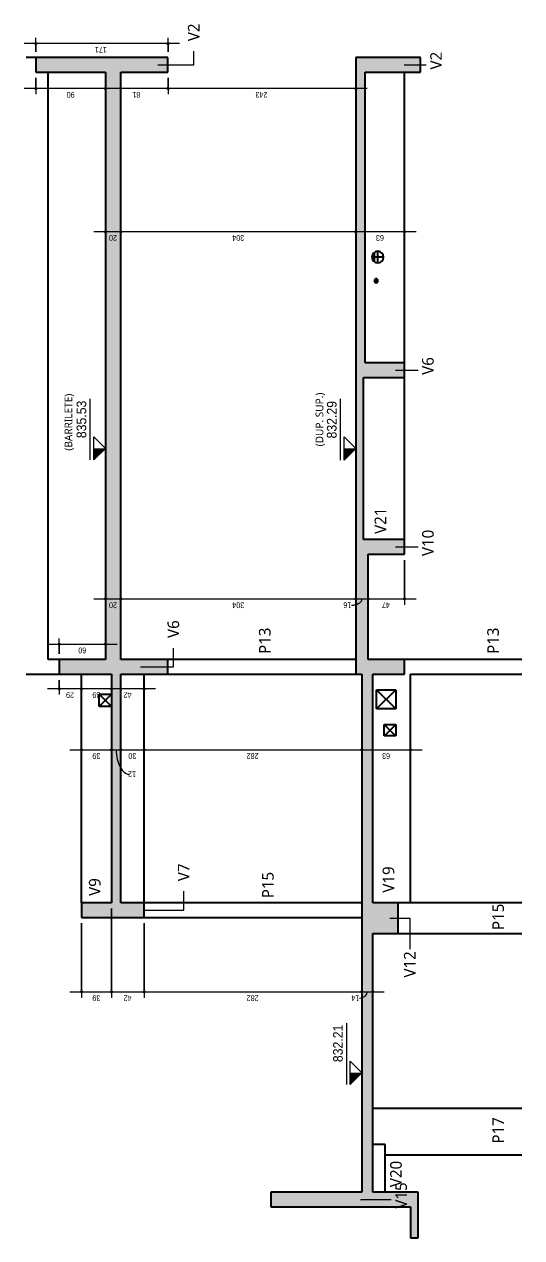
# Model space of a CAD drawing. Header units: centimetres. Extents: x -1139 to 26418, y -889 to 84390.
# Drawn here: x 6368 to 7012, y 82550 to 84122 of the extents above; entities that cross this region are included whole.
import ezdxf

# ---------------------------------------------------------------- set-up
doc = ezdxf.new("R2010")
doc.units = ezdxf.units.CM
for name, color, linetype, lineweight in [('A-ANNO-DIMS', 7, 'Continuous', 9), ('A-ANNO-DIMS-50', 7, 'Continuous', 9), ('A-FLOR', 7, 'Continuous', 9), ('A-GENM', 7, 'Continuous', 18), ('G-ANNO-DIMS', 7, 'Continuous', 9), ('G-ANNO-TEXT', 7, 'Continuous', 9), ('S-BEAM', 7, 'Continuous', 9), ('S-BEAM-IDEN', 7, 'Continuous', 9), ('S-COLS', 7, 'Continuous', 9), ('S-COLS-IDEN', 7, 'Continuous', 9)]:
    doc.layers.add(name, color=color, linetype=linetype, lineweight=lineweight)
doc.styles.add('Fira Sans', font='', dxfattribs={"width": 0.95, "height": 12.5})
doc.styles.add('Fira Sans_1', font='', dxfattribs={"width": 0.9, "height": 7.5})
doc.styles.add('Gadugi', font='gadugi.ttf', dxfattribs={"height": 15})
doc.styles.add('Gadugi_1', font='gadugi.ttf', dxfattribs={"height": 10})
doc.styles.get('Fira Sans').set_extended_font_data('Fira Sans')
doc.styles.get('Fira Sans_1').set_extended_font_data('Fira Sans')
doc.dimstyles.new('PED_R80_1_5mm_ACIMA_As_ESQ__R00', dxfattribs={"dimscale": 30.48, "dimtxt": 10.229846, "dimasz": 0.328084, "dimexe": 0.246063, "dimexo": 0.246063, "dimgap": 0.049213, "dimtad": 1, "dimdec": 1, "dimrnd": 0.5, "dimdsep": 46, "dimtxsty": 'Fira Sans_1', "dimblk1": 'DOTSMALL', "dimblk2": 'DOTSMALL', "dimsah": 1, "dimcen": 0.09, "dimdle": 0.492126, "dimazin": 0, "dimtfac": 1, "dimtdec": 4, "dimtix": 1, "dimtmove": 0, "dimatfit": 3, "dimfxl": 1, "dimtvp": 1, "dimtolj": 1, "dimtzin": 0, "dimarcsym": 2})
doc.dimstyles.new('PED_R80_1_5mm_ACIMA_As_ESQ__R00_1', dxfattribs={"dimscale": 30.48, "dimtxt": 10.229846, "dimasz": 0.328084, "dimexe": 0.246063, "dimexo": 0.246063, "dimgap": 0.049213, "dimtad": 1, "dimdec": 1, "dimrnd": 0.5, "dimdsep": 46, "dimtxsty": 'Fira Sans_1', "dimblk1": 'DOTSMALL', "dimblk2": 'DOTSMALL', "dimsah": 1, "dimcen": 0.09, "dimdle": 0.492126, "dimazin": 0, "dimtfac": 1, "dimtdec": 4, "dimtix": 1, "dimtmove": 1, "dimatfit": 3, "dimfxl": 1, "dimtvp": 1, "dimtolj": 1, "dimtzin": 0, "dimarcsym": 2})

# ---------------------------------------------------------------- blocks, each defined once
blk = doc.blocks.new('PED_FURO_RETANGULAR_R04_2020 _INSTÂNCIA_ - FURO RET-3769470-CT402 - CORTE A-A')
at = {"layer": 'A-GENM', "color": 253, "lineweight": 25, "true_color": 0xaaaaaa}
for p, q in [((-542, 83253.7), (-558, 83237.7)), ((-542, 83237.7), (-558, 83253.7))]:
    blk.add_line(p, q, dxfattribs=at)
blk = doc.blocks.new('PED_FURO_RETANGULAR_R04_2020 _INSTÂNCIA_ - FURO RET-3778141-CT402 - CORTE A-A')
at = {"layer": 'A-GENM', "color": 253, "lineweight": 25, "true_color": 0xaaaaaa}
for p, q in [((-174, 83259.5), (-199, 83234.5)), ((-174, 83234.5), (-199, 83259.5))]:
    blk.add_line(p, q, dxfattribs=at)
blk = doc.blocks.new('PED_FURO_RETANGULAR_R04_2020 _INSTÂNCIA_ - FURO RET-4012501-CT402 - CORTE A-A')
at = {"layer": 'A-GENM', "color": 253, "lineweight": 25, "true_color": 0xaaaaaa}
for p, q in [((-174, 83214.5), (-189, 83199.5)), ((-174, 83199.5), (-189, 83214.5))]:
    blk.add_line(p, q, dxfattribs=at)
blk = doc.blocks.new('PED_FURO_CIRCULAR_R04_2020 _INSTÂNCIA_ - FURO CIRC-3781475-CT402 - CORTE A-A')
at = {"layer": 'A-GENM', "color": 253, "lineweight": 25, "true_color": 0xaaaaaa}
for p, q in [((-199.5, 83786.8), (-199.5, 83791.8)), ((-197, 83789.3), (-202, 83789.3))]:
    blk.add_line(p, q, dxfattribs=at)
blk = doc.blocks.new('PED_FURO_CIRCULAR_R04_2020 _INSTÂNCIA_ - FURO CIRC-3745760-CT402 - CORTE A-A')
at = {"layer": 'A-GENM', "color": 253, "lineweight": 25, "true_color": 0xaaaaaa}
for p, q in [((-197.5, 83812.4), (-197.5, 83827.4)), ((-190, 83819.9), (-205, 83819.9))]:
    blk.add_line(p, q, dxfattribs=at)
blk = doc.blocks.new('DIMBLOCK175-CT402 - CORTE A-A')
at = {"layer": 'A-ANNO-DIMS-50', "true_color": 0x000032}
h = blk.add_hatch(color=178, dxfattribs=at)
edge = h.paths.add_edge_path(flags=0)
edge.add_arc((6442, 83181.6), 1.25, 0, 360)
h = blk.add_hatch(color=178, dxfattribs=at)
edge = h.paths.add_edge_path(flags=0)
edge.add_arc((6481, 83181.6), 1.25, 0, 360)
at = {"layer": 'A-ANNO-DIMS-50', "color": 178, "true_color": 0x000032}
for p, q in [((6427, 83181.6), (6481, 83181.6)), ((6442, 83175.9), (6442, 83189.1)), ((6442, 83181.6), (6442, 83175.9)), ((6481, 83175.9), (6481, 83189.1)), ((6481, 83181.6), (6481, 83175.9))]:
    blk.add_line(p, q, dxfattribs=at)
for centre in [(6442, 83181.6), (6481, 83181.6)]:
    blk.add_circle(centre, 1.25, dxfattribs=at)
at = {"layer": 'A-ANNO-DIMS-50', "color": 0, "insert": (6466.5, 83169.8), "char_height": 7.5, "width": 11.961, "attachment_point": 1, "rotation": 180, "line_spacing_factor": 1.049215, "style": 'Fira Sans_1'}
blk.add_mtext('39', dxfattribs=at)
blk = doc.blocks.new('_DotSmall')
at = {"color": 0, "linetype": 'ByBlock', "const_width": 0.5}
blk.add_lwpolyline([(-0.0625, 0, 1), (0.0625, 0, 1)], format="xyb", close=True, dxfattribs=at)
blk = doc.blocks.new('DIMBLOCK176-CT402 - CORTE A-A')
at = {"layer": 'A-ANNO-DIMS-50', "true_color": 0x000032}
h = blk.add_hatch(color=178, dxfattribs=at)
edge = h.paths.add_edge_path(flags=0)
edge.add_arc((6481, 83181.6), 1.25, 0, 360)
h = blk.add_hatch(color=178, dxfattribs=at)
edge = h.paths.add_edge_path(flags=0)
edge.add_arc((6493, 83181.6), 1.25, 0, 360)
at = {"layer": 'A-ANNO-DIMS-50', "color": 178, "true_color": 0x000032}
for p, q in [((6481, 83175.9), (6481, 83189.1)), ((6481, 83181.6), (6493, 83181.6)), ((6481, 83181.6), (6481, 83175.9)), ((6493, 83175.9), (6493, 83189.1)), ((6493, 83181.6), (6493, 83175.9))]:
    blk.add_line(p, q, dxfattribs=at)
for centre in [(6481, 83181.6), (6493, 83181.6)]:
    blk.add_circle(centre, 1.25, dxfattribs=at)
blk.add_ellipse((6503.8, 83181.6), major_axis=(0, 31.5), ratio=0.532421, start_param=1.570796, end_param=3.141593, dxfattribs=at)
at = {"layer": 'A-ANNO-DIMS-50', "color": 0, "insert": (6512.7, 83146.3), "char_height": 7.5, "width": 10.702, "attachment_point": 1, "rotation": 180, "line_spacing_factor": 1.049215, "style": 'Fira Sans_1'}
blk.add_mtext('12', dxfattribs=at)
blk = doc.blocks.new('DIMBLOCK177-CT402 - CORTE A-A')
at = {"layer": 'A-ANNO-DIMS-50', "true_color": 0x000032}
h = blk.add_hatch(color=178, dxfattribs=at)
edge = h.paths.add_edge_path(flags=0)
edge.add_arc((6493, 83181.6), 1.25, 0, 360)
h = blk.add_hatch(color=178, dxfattribs=at)
edge = h.paths.add_edge_path(flags=0)
edge.add_arc((6523, 83181.6), 1.25, 0, 360)
at = {"layer": 'A-ANNO-DIMS-50', "color": 178, "true_color": 0x000032}
for p, q in [((6493, 83175.9), (6493, 83189.1)), ((6493, 83181.6), (6523, 83181.6)), ((6493, 83181.6), (6493, 83175.9)), ((6523, 83175.9), (6523, 83189.1)), ((6523, 83181.6), (6523, 83175.9))]:
    blk.add_line(p, q, dxfattribs=at)
for centre in [(6493, 83181.6), (6523, 83181.6)]:
    blk.add_circle(centre, 1.25, dxfattribs=at)
at = {"layer": 'A-ANNO-DIMS-50', "color": 0, "insert": (6513.1, 83169.8), "char_height": 7.5, "width": 12.276, "attachment_point": 1, "rotation": 180, "line_spacing_factor": 1.049215, "style": 'Fira Sans_1'}
blk.add_mtext('30', dxfattribs=at)
blk = doc.blocks.new('DIMBLOCK178-CT402 - CORTE A-A')
at = {"layer": 'A-ANNO-DIMS-50', "true_color": 0x000032}
h = blk.add_hatch(color=178, dxfattribs=at)
edge = h.paths.add_edge_path(flags=0)
edge.add_arc((6523, 83181.6), 1.25, 0, 360)
h = blk.add_hatch(color=178, dxfattribs=at)
edge = h.paths.add_edge_path(flags=0)
edge.add_arc((6805, 83181.6), 1.25, 0, 360)
at = {"layer": 'A-ANNO-DIMS-50', "color": 178, "true_color": 0x000032}
for p, q in [((6523, 83175.9), (6523, 83189.1)), ((6523, 83181.6), (6805, 83181.6)), ((6523, 83181.6), (6523, 83175.9)), ((6805, 83175.9), (6805, 83189.1)), ((6805, 83181.6), (6805, 83175.9))]:
    blk.add_line(p, q, dxfattribs=at)
for centre in [(6523, 83181.6), (6805, 83181.6)]:
    blk.add_circle(centre, 1.25, dxfattribs=at)
at = {"layer": 'A-ANNO-DIMS-50', "color": 0, "insert": (6671.3, 83169.8), "char_height": 7.5, "width": 17.627, "attachment_point": 1, "rotation": 180, "line_spacing_factor": 1.049215, "style": 'Fira Sans_1'}
blk.add_mtext('282', dxfattribs=at)
blk = doc.blocks.new('DIMBLOCK179-CT402 - CORTE A-A')
at = {"layer": 'A-ANNO-DIMS-50', "true_color": 0x000032}
h = blk.add_hatch(color=178, dxfattribs=at)
edge = h.paths.add_edge_path(flags=0)
edge.add_arc((6805, 83181.6), 1.25, 0, 360)
h = blk.add_hatch(color=178, dxfattribs=at)
edge = h.paths.add_edge_path(flags=0)
edge.add_arc((6868, 83181.6), 1.25, 0, 360)
at = {"layer": 'A-ANNO-DIMS-50', "color": 178, "true_color": 0x000032}
for p, q in [((6805, 83175.9), (6805, 83189.1)), ((6805, 83181.6), (6883, 83181.6)), ((6805, 83181.6), (6805, 83175.9)), ((6868, 83175.9), (6868, 83189.1)), ((6868, 83181.6), (6868, 83175.9))]:
    blk.add_line(p, q, dxfattribs=at)
for centre in [(6805, 83181.6), (6868, 83181.6)]:
    blk.add_circle(centre, 1.25, dxfattribs=at)
at = {"layer": 'A-ANNO-DIMS-50', "color": 0, "insert": (6841.5, 83169.8), "char_height": 7.5, "width": 11.961, "attachment_point": 1, "rotation": 180, "line_spacing_factor": 1.049215, "style": 'Fira Sans_1'}
blk.add_mtext('63', dxfattribs=at)
blk = doc.blocks.new('DIMBLOCK180-CT402 - CORTE A-A')
at = {"layer": 'A-ANNO-DIMS-50', "true_color": 0x000032}
h = blk.add_hatch(color=178, dxfattribs=at)
edge = h.paths.add_edge_path(flags=0)
edge.add_arc((6442, 82868), 1.25, 0, 360)
h = blk.add_hatch(color=178, dxfattribs=at)
edge = h.paths.add_edge_path(flags=0)
edge.add_arc((6481, 82868), 1.25, 0, 360)
at = {"layer": 'A-ANNO-DIMS-50', "color": 178, "true_color": 0x000032}
for p, q in [((6481, 82976), (6481, 82860.5)), ((6481, 82868), (6481, 82976)), ((6442, 82957), (6442, 82860.5)), ((6442, 82868), (6442, 82957)), ((6427, 82868), (6481, 82868))]:
    blk.add_line(p, q, dxfattribs=at)
for centre in [(6442, 82868), (6481, 82868)]:
    blk.add_circle(centre, 1.25, dxfattribs=at)
at = {"layer": 'A-ANNO-DIMS-50', "color": 0, "insert": (6466.5, 82856.1), "char_height": 7.5, "width": 11.961, "attachment_point": 1, "rotation": 180, "line_spacing_factor": 1.049215, "style": 'Fira Sans_1'}
blk.add_mtext('39', dxfattribs=at)
blk = doc.blocks.new('DIMBLOCK181-CT402 - CORTE A-A')
at = {"layer": 'A-ANNO-DIMS-50', "true_color": 0x000032}
h = blk.add_hatch(color=178, dxfattribs=at)
edge = h.paths.add_edge_path(flags=0)
edge.add_arc((6481, 82868), 1.25, 0, 360)
h = blk.add_hatch(color=178, dxfattribs=at)
edge = h.paths.add_edge_path(flags=0)
edge.add_arc((6523, 82868), 1.25, 0, 360)
at = {"layer": 'A-ANNO-DIMS-50', "color": 178, "true_color": 0x000032}
for p, q in [((6481, 82976), (6481, 82860.5)), ((6481, 82868), (6481, 82976)), ((6523, 82957), (6523, 82860.5)), ((6523, 82868), (6523, 82957)), ((6481, 82868), (6523, 82868))]:
    blk.add_line(p, q, dxfattribs=at)
for centre in [(6481, 82868), (6523, 82868)]:
    blk.add_circle(centre, 1.25, dxfattribs=at)
at = {"layer": 'A-ANNO-DIMS-50', "color": 0, "insert": (6506.9, 82856.1), "char_height": 7.5, "width": 11.804, "attachment_point": 1, "rotation": 180, "line_spacing_factor": 1.049215, "style": 'Fira Sans_1'}
blk.add_mtext('42', dxfattribs=at)
blk = doc.blocks.new('DIMBLOCK182-CT402 - CORTE A-A')
at = {"layer": 'A-ANNO-DIMS-50', "true_color": 0x000032}
h = blk.add_hatch(color=178, dxfattribs=at)
edge = h.paths.add_edge_path(flags=0)
edge.add_arc((6523, 82868), 1.25, 0, 360)
h = blk.add_hatch(color=178, dxfattribs=at)
edge = h.paths.add_edge_path(flags=0)
edge.add_arc((6805, 82868), 1.25, 0, 360)
at = {"layer": 'A-ANNO-DIMS-50', "color": 178, "true_color": 0x000032}
for p, q in [((6523, 82957), (6523, 82860.5)), ((6523, 82868), (6523, 82957)), ((6523, 82868), (6805, 82868)), ((6805, 82862.2), (6805, 82875.5)), ((6805, 82868), (6805, 82862.2))]:
    blk.add_line(p, q, dxfattribs=at)
for centre in [(6523, 82868), (6805, 82868)]:
    blk.add_circle(centre, 1.25, dxfattribs=at)
at = {"layer": 'A-ANNO-DIMS-50', "color": 0, "insert": (6671.3, 82856.1), "char_height": 7.5, "width": 17.627, "attachment_point": 1, "rotation": 180, "line_spacing_factor": 1.049215, "style": 'Fira Sans_1'}
blk.add_mtext('282', dxfattribs=at)
blk = doc.blocks.new('DIMBLOCK183-CT402 - CORTE A-A')
at = {"layer": 'A-ANNO-DIMS-50', "true_color": 0x000032}
h = blk.add_hatch(color=178, dxfattribs=at)
edge = h.paths.add_edge_path(flags=0)
edge.add_arc((6805, 82868), 1.25, 0, 360)
h = blk.add_hatch(color=178, dxfattribs=at)
edge = h.paths.add_edge_path(flags=0)
edge.add_arc((6819, 82868), 1.25, 0, 360)
at = {"layer": 'A-ANNO-DIMS-50', "color": 178, "true_color": 0x000032}
for p, q in [((6805, 82862.2), (6805, 82875.5)), ((6805, 82868), (6834, 82868)), ((6805, 82868), (6805, 82862.2)), ((6819, 82862.2), (6819, 82875.5)), ((6819, 82868), (6819, 82862.2))]:
    blk.add_line(p, q, dxfattribs=at)
for centre in [(6805, 82868), (6819, 82868)]:
    blk.add_circle(centre, 1.25, dxfattribs=at)
blk.add_ellipse((6801.7, 82868), major_axis=(10.3, 0), ratio=0.78467, start_param=4.712389, end_param=6.283185, dxfattribs=at)
at = {"layer": 'A-ANNO-DIMS-50', "color": 0, "insert": (6801.7, 82856.1), "char_height": 7.5, "width": 11.174, "attachment_point": 1, "rotation": 180, "line_spacing_factor": 1.049215, "style": 'Fira Sans_1'}
blk.add_mtext('14', dxfattribs=at)
blk = doc.blocks.new('DIMBLOCK184-CT402 - CORTE A-A')
at = {"layer": 'A-ANNO-DIMS-50', "true_color": 0x000032}
h = blk.add_hatch(color=178, dxfattribs=at)
edge = h.paths.add_edge_path(flags=0)
edge.add_arc((6797, 83852.8), 1.25, 0, 360)
h = blk.add_hatch(color=178, dxfattribs=at)
edge = h.paths.add_edge_path(flags=0)
edge.add_arc((6860, 83852.8), 1.25, 0, 360)
at = {"layer": 'A-ANNO-DIMS-50', "color": 178, "true_color": 0x000032}
for p, q in [((6797, 83858.6), (6797, 83845.3)), ((6797, 83852.8), (6797, 83858.6)), ((6875, 83852.8), (6797, 83852.8)), ((6860, 83858.6), (6860, 83845.3)), ((6860, 83852.8), (6860, 83858.6))]:
    blk.add_line(p, q, dxfattribs=at)
for centre in [(6797, 83852.8), (6860, 83852.8)]:
    blk.add_circle(centre, 1.25, dxfattribs=at)
at = {"layer": 'A-ANNO-DIMS-50', "color": 0, "insert": (6833.5, 83841), "char_height": 7.5, "width": 11.961, "attachment_point": 1, "rotation": 180, "line_spacing_factor": 1.049215, "style": 'Fira Sans_1'}
blk.add_mtext('63', dxfattribs=at)
blk = doc.blocks.new('DIMBLOCK185-CT402 - CORTE A-A')
at = {"layer": 'A-ANNO-DIMS-50', "true_color": 0x000032}
h = blk.add_hatch(color=178, dxfattribs=at)
edge = h.paths.add_edge_path(flags=0)
edge.add_arc((6493, 83852.8), 1.25, 0, 360)
h = blk.add_hatch(color=178, dxfattribs=at)
edge = h.paths.add_edge_path(flags=0)
edge.add_arc((6797, 83852.8), 1.25, 0, 360)
at = {"layer": 'A-ANNO-DIMS-50', "color": 178, "true_color": 0x000032}
for p, q in [((6493, 83858.6), (6493, 83845.3)), ((6493, 83852.8), (6493, 83858.6)), ((6797, 83852.8), (6493, 83852.8)), ((6797, 83858.6), (6797, 83845.3)), ((6797, 83852.8), (6797, 83858.6))]:
    blk.add_line(p, q, dxfattribs=at)
for centre in [(6493, 83852.8), (6797, 83852.8)]:
    blk.add_circle(centre, 1.25, dxfattribs=at)
at = {"layer": 'A-ANNO-DIMS-50', "color": 0, "insert": (6652.7, 83841), "char_height": 7.5, "width": 18.414, "attachment_point": 1, "rotation": 180, "line_spacing_factor": 1.049215, "style": 'Fira Sans_1'}
blk.add_mtext('304', dxfattribs=at)
blk = doc.blocks.new('DIMBLOCK186-CT402 - CORTE A-A')
at = {"layer": 'A-ANNO-DIMS-50', "true_color": 0x000032}
h = blk.add_hatch(color=178, dxfattribs=at)
edge = h.paths.add_edge_path(flags=0)
edge.add_arc((6473, 83852.8), 1.25, 0, 360)
h = blk.add_hatch(color=178, dxfattribs=at)
edge = h.paths.add_edge_path(flags=0)
edge.add_arc((6493, 83852.8), 1.25, 0, 360)
at = {"layer": 'A-ANNO-DIMS-50', "color": 178, "true_color": 0x000032}
for p, q in [((6493, 83852.8), (6458, 83852.8)), ((6473, 83858.6), (6473, 83845.3)), ((6473, 83852.8), (6473, 83858.6)), ((6493, 83858.6), (6493, 83845.3)), ((6493, 83852.8), (6493, 83858.6))]:
    blk.add_line(p, q, dxfattribs=at)
for centre in [(6473, 83852.8), (6493, 83852.8)]:
    blk.add_circle(centre, 1.25, dxfattribs=at)
at = {"layer": 'A-ANNO-DIMS-50', "color": 0, "insert": (6488, 83841), "char_height": 7.5, "width": 12.118, "attachment_point": 1, "rotation": 180, "line_spacing_factor": 1.049215, "style": 'Fira Sans_1'}
blk.add_mtext('20', dxfattribs=at)
blk = doc.blocks.new('DIMBLOCK187-CT402 - CORTE A-A')
at = {"layer": 'A-ANNO-DIMS-50', "true_color": 0x000032}
h = blk.add_hatch(color=178, dxfattribs=at)
edge = h.paths.add_edge_path(flags=0)
edge.add_arc((6473, 83377.1), 1.25, 0, 360)
h = blk.add_hatch(color=178, dxfattribs=at)
edge = h.paths.add_edge_path(flags=0)
edge.add_arc((6493, 83377.1), 1.25, 0, 360)
at = {"layer": 'A-ANNO-DIMS-50', "color": 178, "true_color": 0x000032}
for p, q in [((6473, 83371.4), (6473, 83384.6)), ((6493, 83371.4), (6493, 83384.6)), ((6458, 83377.1), (6493, 83377.1)), ((6473, 83377.1), (6473, 83371.4)), ((6493, 83377.1), (6493, 83371.4))]:
    blk.add_line(p, q, dxfattribs=at)
for centre in [(6473, 83377.1), (6493, 83377.1)]:
    blk.add_circle(centre, 1.25, dxfattribs=at)
at = {"layer": 'A-ANNO-DIMS-50', "color": 0, "insert": (6488, 83365.2), "char_height": 7.5, "width": 12.118, "attachment_point": 1, "rotation": 180, "line_spacing_factor": 1.049215, "style": 'Fira Sans_1'}
blk.add_mtext('20', dxfattribs=at)
blk = doc.blocks.new('DIMBLOCK188-CT402 - CORTE A-A')
at = {"layer": 'A-ANNO-DIMS-50', "true_color": 0x000032}
h = blk.add_hatch(color=178, dxfattribs=at)
edge = h.paths.add_edge_path(flags=0)
edge.add_arc((6493, 83377.1), 1.25, 0, 360)
h = blk.add_hatch(color=178, dxfattribs=at)
edge = h.paths.add_edge_path(flags=0)
edge.add_arc((6797, 83377.1), 1.25, 0, 360)
at = {"layer": 'A-ANNO-DIMS-50', "color": 178, "true_color": 0x000032}
for p, q in [((6493, 83371.4), (6493, 83384.6)), ((6797, 83371.4), (6797, 83384.6)), ((6493, 83377.1), (6797, 83377.1)), ((6493, 83377.1), (6493, 83371.4)), ((6797, 83377.1), (6797, 83371.4))]:
    blk.add_line(p, q, dxfattribs=at)
for centre in [(6493, 83377.1), (6797, 83377.1)]:
    blk.add_circle(centre, 1.25, dxfattribs=at)
at = {"layer": 'A-ANNO-DIMS-50', "color": 0, "insert": (6652.7, 83365.2), "char_height": 7.5, "width": 18.414, "attachment_point": 1, "rotation": 180, "line_spacing_factor": 1.049215, "style": 'Fira Sans_1'}
blk.add_mtext('304', dxfattribs=at)
blk = doc.blocks.new('DIMBLOCK189-CT402 - CORTE A-A')
at = {"layer": 'A-ANNO-DIMS-50', "true_color": 0x000032}
h = blk.add_hatch(color=178, dxfattribs=at)
edge = h.paths.add_edge_path(flags=0)
edge.add_arc((6797, 83377.1), 1.25, 0, 360)
h = blk.add_hatch(color=178, dxfattribs=at)
edge = h.paths.add_edge_path(flags=0)
edge.add_arc((6813, 83377.1), 1.25, 0, 360)
at = {"layer": 'A-ANNO-DIMS-50', "color": 178, "true_color": 0x000032}
for p, q in [((6797, 83371.4), (6797, 83384.6)), ((6813, 83371.4), (6813, 83384.6)), ((6797, 83377.1), (6813, 83377.1)), ((6797, 83377.1), (6797, 83371.4)), ((6813, 83377.1), (6813, 83371.4))]:
    blk.add_line(p, q, dxfattribs=at)
for centre in [(6797, 83377.1), (6813, 83377.1)]:
    blk.add_circle(centre, 1.25, dxfattribs=at)
blk.add_ellipse((6791.3, 83377.1), major_axis=(13.7, 0), ratio=0.589116, start_param=4.712389, end_param=6.283185, dxfattribs=at)
at = {"layer": 'A-ANNO-DIMS-50', "color": 0, "insert": (6791.3, 83365.2), "char_height": 7.5, "width": 11.174, "attachment_point": 1, "rotation": 180, "line_spacing_factor": 1.049215, "style": 'Fira Sans_1'}
blk.add_mtext('16', dxfattribs=at)
blk = doc.blocks.new('DIMBLOCK190-CT402 - CORTE A-A')
at = {"layer": 'A-ANNO-DIMS-50', "true_color": 0x000032}
h = blk.add_hatch(color=178, dxfattribs=at)
edge = h.paths.add_edge_path(flags=0)
edge.add_arc((6813, 83377.1), 1.25, 0, 360)
h = blk.add_hatch(color=178, dxfattribs=at)
edge = h.paths.add_edge_path(flags=0)
edge.add_arc((6860, 83377.1), 1.25, 0, 360)
at = {"layer": 'A-ANNO-DIMS-50', "color": 178, "true_color": 0x000032}
for p, q in [((6860, 83427.5), (6860, 83369.6)), ((6860, 83377.1), (6860, 83427.5)), ((6813, 83371.4), (6813, 83384.6)), ((6813, 83377.1), (6875, 83377.1)), ((6813, 83377.1), (6813, 83371.4))]:
    blk.add_line(p, q, dxfattribs=at)
for centre in [(6813, 83377.1), (6860, 83377.1)]:
    blk.add_circle(centre, 1.25, dxfattribs=at)
at = {"layer": 'A-ANNO-DIMS-50', "color": 0, "insert": (6841.2, 83365.2), "char_height": 7.5, "width": 11.332, "attachment_point": 1, "rotation": 180, "line_spacing_factor": 1.049215, "style": 'Fira Sans_1'}
blk.add_mtext('47', dxfattribs=at)
blk = doc.blocks.new('Elevações de ponto - SIMBOLO DE NÍVEL-CORTE-2219088-CT402 - CORTE A-A')
at = {"layer": 'G-ANNO-DIMS'}
blk.add_hatch(color=256, dxfattribs=at).paths.add_polyline_path([(-233, 82763.2), (-218, 82763.2), (-233, 82748.2)], flags=0)
for p, q in [((-238.1, 82827.4), (-238.1, 82748.2)), ((-233, 82778.2), (-218, 82763.2)), ((-233, 82748.2), (-233, 82778.2)), ((-218, 82763.2), (-233, 82748.2))]:
    blk.add_line(p, q, dxfattribs=at)
blk = doc.blocks.new('DIMBLOCK191-CT402 - CORTE A-A')
at = {"layer": 'A-ANNO-DIMS-50', "true_color": 0x000032}
h = blk.add_hatch(color=178, dxfattribs=at)
edge = h.paths.add_edge_path(flags=0)
edge.add_arc((6554, 84038.3), 1.25, 0, 360)
h = blk.add_hatch(color=178, dxfattribs=at)
edge = h.paths.add_edge_path(flags=0)
edge.add_arc((6797, 84038.3), 1.25, 0, 360)
at = {"layer": 'A-ANNO-DIMS-50', "color": 178, "true_color": 0x000032}
for p, q in [((6554, 84052), (6554, 84030.8)), ((6554, 84038.3), (6554, 84052)), ((6797, 84052), (6797, 84030.8)), ((6797, 84038.3), (6797, 84052)), ((6812, 84038.3), (6554, 84038.3))]:
    blk.add_line(p, q, dxfattribs=at)
for centre in [(6554, 84038.3), (6797, 84038.3)]:
    blk.add_circle(centre, 1.25, dxfattribs=at)
at = {"layer": 'A-ANNO-DIMS-50', "color": 0, "insert": (6682.8, 84026.4), "char_height": 7.5, "width": 17.627, "attachment_point": 1, "rotation": 180, "line_spacing_factor": 1.049215, "style": 'Fira Sans_1'}
blk.add_mtext('243', dxfattribs=at)
blk = doc.blocks.new('DIMBLOCK192-CT402 - CORTE A-A')
at = {"layer": 'A-ANNO-DIMS-50', "true_color": 0x000032}
h = blk.add_hatch(color=178, dxfattribs=at)
edge = h.paths.add_edge_path(flags=0)
edge.add_arc((6473, 84038.3), 1.25, 0, 360)
h = blk.add_hatch(color=178, dxfattribs=at)
edge = h.paths.add_edge_path(flags=0)
edge.add_arc((6554, 84038.3), 1.25, 0, 360)
at = {"layer": 'A-ANNO-DIMS-50', "color": 178, "true_color": 0x000032}
for p, q in [((6473, 84044), (6473, 84030.8)), ((6473, 84038.3), (6473, 84044)), ((6554, 84052), (6554, 84030.8)), ((6554, 84038.3), (6554, 84052)), ((6554, 84038.3), (6473, 84038.3))]:
    blk.add_line(p, q, dxfattribs=at)
for centre in [(6473, 84038.3), (6554, 84038.3)]:
    blk.add_circle(centre, 1.25, dxfattribs=at)
at = {"layer": 'A-ANNO-DIMS-50', "color": 0, "insert": (6518.2, 84026.4), "char_height": 7.5, "width": 11.332, "attachment_point": 1, "rotation": 180, "line_spacing_factor": 1.049215, "style": 'Fira Sans_1'}
blk.add_mtext('81', dxfattribs=at)
blk = doc.blocks.new('DIMBLOCK193-CT402 - CORTE A-A')
at = {"layer": 'A-ANNO-DIMS-50', "true_color": 0x000032}
h = blk.add_hatch(color=178, dxfattribs=at)
edge = h.paths.add_edge_path(flags=0)
edge.add_arc((6383, 84038.3), 1.25, 0, 360)
h = blk.add_hatch(color=178, dxfattribs=at)
edge = h.paths.add_edge_path(flags=0)
edge.add_arc((6473, 84038.3), 1.25, 0, 360)
at = {"layer": 'A-ANNO-DIMS-50', "color": 178, "true_color": 0x000032}
for p, q in [((6383, 84052), (6383, 84030.8)), ((6383, 84038.3), (6383, 84052)), ((6473, 84044), (6473, 84030.8)), ((6473, 84038.3), (6473, 84044)), ((6473, 84038.3), (6368, 84038.3))]:
    blk.add_line(p, q, dxfattribs=at)
for centre in [(6383, 84038.3), (6473, 84038.3)]:
    blk.add_circle(centre, 1.25, dxfattribs=at)
at = {"layer": 'A-ANNO-DIMS-50', "color": 0, "insert": (6433.2, 84026.4), "char_height": 7.5, "width": 12.591, "attachment_point": 1, "rotation": 180, "line_spacing_factor": 1.049215, "style": 'Fira Sans_1'}
blk.add_mtext('90', dxfattribs=at)
blk = doc.blocks.new('DIMBLOCK194-CT402 - CORTE A-A')
at = {"layer": 'A-ANNO-DIMS-50', "true_color": 0x000032}
h = blk.add_hatch(color=178, dxfattribs=at)
edge = h.paths.add_edge_path(flags=0)
edge.add_arc((6383, 84096.6), 1.25, 0, 360)
h = blk.add_hatch(color=178, dxfattribs=at)
edge = h.paths.add_edge_path(flags=0)
edge.add_arc((6554, 84096.6), 1.25, 0, 360)
at = {"layer": 'A-ANNO-DIMS-50', "color": 178, "true_color": 0x000032}
for p, q in [((6383, 84086), (6383, 84104.1)), ((6554, 84086), (6554, 84104.1)), ((6569, 84096.6), (6368, 84096.6)), ((6383, 84096.6), (6383, 84086)), ((6554, 84096.6), (6554, 84086))]:
    blk.add_line(p, q, dxfattribs=at)
for centre in [(6383, 84096.6), (6554, 84096.6)]:
    blk.add_circle(centre, 1.25, dxfattribs=at)
at = {"layer": 'A-ANNO-DIMS-50', "color": 0, "insert": (6474.9, 84084.7), "char_height": 7.5, "width": 15.266, "attachment_point": 1, "rotation": 180, "line_spacing_factor": 1.049215, "style": 'Fira Sans_1'}
blk.add_mtext('171', dxfattribs=at)
blk = doc.blocks.new('DIMBLOCK195-CT402 - CORTE A-A')
at = {"layer": 'A-ANNO-DIMS-50', "true_color": 0x000032}
h = blk.add_hatch(color=178, dxfattribs=at)
edge = h.paths.add_edge_path(flags=0)
edge.add_arc((6413, 83318.5), 1.25, 0, 360)
h = blk.add_hatch(color=178, dxfattribs=at)
edge = h.paths.add_edge_path(flags=0)
edge.add_arc((6473, 83318.5), 1.25, 0, 360)
at = {"layer": 'A-ANNO-DIMS-50', "color": 178, "true_color": 0x000032}
for p, q in [((6398, 83318.5), (6488, 83318.5)), ((6413, 83306), (6413, 83326)), ((6413, 83318.5), (6413, 83306)), ((6473, 83312.8), (6473, 83326)), ((6473, 83318.5), (6473, 83312.8))]:
    blk.add_line(p, q, dxfattribs=at)
for centre in [(6413, 83318.5), (6473, 83318.5)]:
    blk.add_circle(centre, 1.25, dxfattribs=at)
at = {"layer": 'A-ANNO-DIMS-50', "color": 0, "insert": (6448.2, 83306.6), "char_height": 7.5, "width": 12.591, "attachment_point": 1, "rotation": 180, "line_spacing_factor": 1.049215, "style": 'Fira Sans_1'}
blk.add_mtext('60', dxfattribs=at)
blk = doc.blocks.new('DIMBLOCK196-CT402 - CORTE A-A')
at = {"layer": 'A-ANNO-DIMS-50', "true_color": 0x000032}
h = blk.add_hatch(color=178, dxfattribs=at)
edge = h.paths.add_edge_path(flags=0)
edge.add_arc((6481, 83260.7), 1.25, 0, 360)
h = blk.add_hatch(color=178, dxfattribs=at)
edge = h.paths.add_edge_path(flags=0)
edge.add_arc((6523, 83260.7), 1.25, 0, 360)
at = {"layer": 'A-ANNO-DIMS-50', "color": 178, "true_color": 0x000032}
for p, q in [((6481, 83266.4), (6481, 83253.2)), ((6481, 83260.7), (6481, 83266.4)), ((6538, 83260.7), (6481, 83260.7)), ((6523, 83266.4), (6523, 83253.2)), ((6523, 83260.7), (6523, 83266.4))]:
    blk.add_line(p, q, dxfattribs=at)
for centre in [(6481, 83260.7), (6523, 83260.7)]:
    blk.add_circle(centre, 1.25, dxfattribs=at)
at = {"layer": 'A-ANNO-DIMS-50', "color": 0, "insert": (6506.9, 83248.8), "char_height": 7.5, "width": 11.804, "attachment_point": 1, "rotation": 180, "line_spacing_factor": 1.049215, "style": 'Fira Sans_1'}
blk.add_mtext('42', dxfattribs=at)
blk = doc.blocks.new('DIMBLOCK197-CT402 - CORTE A-A')
at = {"layer": 'A-ANNO-DIMS-50', "true_color": 0x000032}
h = blk.add_hatch(color=178, dxfattribs=at)
edge = h.paths.add_edge_path(flags=0)
edge.add_arc((6442, 83260.7), 1.25, 0, 360)
h = blk.add_hatch(color=178, dxfattribs=at)
edge = h.paths.add_edge_path(flags=0)
edge.add_arc((6481, 83260.7), 1.25, 0, 360)
at = {"layer": 'A-ANNO-DIMS-50', "color": 178, "true_color": 0x000032}
for p, q in [((6442, 83266.4), (6442, 83253.2)), ((6442, 83260.7), (6442, 83266.4)), ((6481, 83260.7), (6442, 83260.7)), ((6481, 83266.4), (6481, 83253.2)), ((6481, 83260.7), (6481, 83266.4))]:
    blk.add_line(p, q, dxfattribs=at)
for centre in [(6442, 83260.7), (6481, 83260.7)]:
    blk.add_circle(centre, 1.25, dxfattribs=at)
at = {"layer": 'A-ANNO-DIMS-50', "color": 0, "insert": (6466.5, 83248.8), "char_height": 7.5, "width": 11.961, "attachment_point": 1, "rotation": 180, "line_spacing_factor": 1.049215, "style": 'Fira Sans_1'}
blk.add_mtext('39', dxfattribs=at)
blk = doc.blocks.new('DIMBLOCK198-CT402 - CORTE A-A')
at = {"layer": 'A-ANNO-DIMS-50', "true_color": 0x000032}
h = blk.add_hatch(color=178, dxfattribs=at)
edge = h.paths.add_edge_path(flags=0)
edge.add_arc((6413, 83260.7), 1.25, 0, 360)
h = blk.add_hatch(color=178, dxfattribs=at)
edge = h.paths.add_edge_path(flags=0)
edge.add_arc((6442, 83260.7), 1.25, 0, 360)
at = {"layer": 'A-ANNO-DIMS-50', "color": 178, "true_color": 0x000032}
for p, q in [((6413, 83272), (6413, 83253.2)), ((6413, 83260.7), (6413, 83272)), ((6442, 83260.7), (6398, 83260.7)), ((6442, 83266.4), (6442, 83253.2)), ((6442, 83260.7), (6442, 83266.4))]:
    blk.add_line(p, q, dxfattribs=at)
for centre in [(6413, 83260.7), (6442, 83260.7)]:
    blk.add_circle(centre, 1.25, dxfattribs=at)
at = {"layer": 'A-ANNO-DIMS-50', "color": 0, "insert": (6432.4, 83248.8), "char_height": 7.5, "width": 11.804, "attachment_point": 1, "rotation": 180, "line_spacing_factor": 1.049215, "style": 'Fira Sans_1'}
blk.add_mtext('29', dxfattribs=at)

msp = doc.modelspace()

# ---------------------------------------------------------------- hatches: boundary and pattern name
at = {"layer": 'A-FLOR', "lineweight": 18, "true_color": 0xa6a6a6}
for points in [[(6492.99, 83298.53), (6492.99, 84059.53), (6472.99, 84059.53), (6472.99, 83298.53)], [(6803.04, 83683.03), (6808.99, 83683.03), (6808.99, 84059.53), (6796.99, 84059.53), (6796.99, 83683.03)], [(6806.99, 83454.03), (6806.99, 83664.03), (6796.99, 83664.03), (6796.99, 83454.03)], [(6812.99, 83298.53), (6812.99, 83435.03), (6796.99, 83435.03), (6796.99, 83298.53), (6804.99, 83298.53)], [(6492.99, 82983.53), (6492.99, 83279.53), (6480.99, 83279.53), (6480.99, 82983.53)], [(6811.38, 82983.53), (6818.99, 82983.53), (6818.99, 83279.53), (6804.99, 83279.53), (6804.99, 82983.53)], [(6818.99, 82608.53), (6818.99, 82943.53), (6804.99, 82943.53), (6804.99, 82608.53)], [(6877.99, 82549.53), (6877.99, 82589.53), (6867.99, 82589.53), (6867.99, 82549.53)]]:
    msp.add_hatch(color=253, dxfattribs=at).paths.add_polyline_path(points, flags=0)
at = {"layer": 'S-BEAM', "true_color": 0xa6a6a6}
for points in [[(6382.99, 84059.53), (6553.99, 84059.53), (6553.99, 84078.53), (6382.99, 84078.53)], [(6880.99, 84059.53), (6880.99, 84078.53), (6796.99, 84078.53), (6796.99, 84059.53), (6859.99, 84059.53)], [(6859.99, 83664.03), (6859.99, 83683.03), (6796.99, 83683.03), (6796.99, 83664.03), (6832.99, 83664.03)], [(6806.99, 83435.03), (6859.99, 83435.03), (6859.99, 83454.03), (6796.99, 83454.03), (6796.99, 83435.03)], [(6412.99, 83279.53), (6553.99, 83279.53), (6553.99, 83298.53), (6412.99, 83298.53)], [(6796.99, 83279.53), (6859.99, 83279.53), (6859.99, 83298.53), (6796.99, 83298.53)], [(6492.99, 82964.53), (6522.99, 82964.53), (6522.99, 82983.53), (6441.99, 82983.53), (6441.99, 82964.53), (6480.99, 82964.53)], [(6811.38, 82943.53), (6851.99, 82943.53), (6851.99, 82983.53), (6804.99, 82983.53), (6804.99, 82943.53)], [(6877.99, 82589.53), (6877.99, 82608.53), (6686.99, 82608.53), (6686.99, 82589.53), (6867.99, 82589.53)]]:
    msp.add_hatch(color=253, dxfattribs=at).paths.add_polyline_path(points, flags=0)

# ---------------------------------------------------------------- linework, layer by layer
at = {"layer": 'A-FLOR', "lineweight": 25}
for p, q in [((6472.99, 84059.53), (6472.99, 83298.53)), ((6492.99, 83298.53), (6492.99, 84059.53)), ((6796.99, 84059.53), (6796.99, 83683.03)), ((6808.99, 83683.03), (6808.99, 84059.53)), ((6820.99, 83825.85), (6820.99, 83814.02)), ((6796.99, 83664.03), (6796.99, 83454.03)), ((6806.99, 83454.03), (6806.99, 83664.03)), ((6796.99, 83435.03), (6796.99, 83298.53)), ((6812.99, 83298.53), (6812.99, 83435.03)), ((6480.99, 83279.53), (6480.99, 82983.53)), ((6492.99, 82983.53), (6492.99, 83279.53)), ((6804.99, 83279.53), (6804.99, 82983.53)), ((6818.99, 82983.53), (6818.99, 83279.53)), ((6804.99, 82943.53), (6804.99, 82608.53)), ((6818.99, 82608.53), (6818.99, 82943.53)), ((6867.99, 82589.53), (6867.99, 82549.53)), ((6877.99, 82549.53), (6877.99, 82589.53)), ((6867.99, 82549.53), (6877.99, 82549.53))]:
    msp.add_line(p, q, dxfattribs=at)
at = {"layer": 'S-BEAM', "lineweight": 25}
for p, q in [((6382.99, 84078.53), (6370.43, 84078.53)), ((6382.99, 84078.53), (6382.99, 84059.53)), ((6553.99, 84078.53), (6382.99, 84078.53)), ((6553.99, 84059.53), (6553.99, 84078.53)), ((6796.99, 84078.53), (6796.99, 84059.53)), ((6880.99, 84078.53), (6796.99, 84078.53)), ((6880.99, 84059.53), (6880.99, 84078.53)), ((6382.99, 84059.53), (6472.99, 84059.53)), ((6398.99, 83298.53), (6398.99, 84059.53)), ((6492.99, 84059.53), (6553.99, 84059.53)), ((6808.99, 84059.53), (6880.99, 84059.53)), ((6859.99, 83683.03), (6859.99, 84059.53)), ((6796.99, 83683.03), (6796.99, 83664.03)), ((6859.99, 83683.03), (6808.99, 83683.03)), ((6859.99, 83664.03), (6859.99, 83683.03)), ((6806.99, 83664.03), (6859.99, 83664.03)), ((6859.99, 83454.03), (6859.99, 83664.03)), ((6796.99, 83454.03), (6796.99, 83435.03)), ((6859.99, 83454.03), (6806.99, 83454.03)), ((6859.99, 83435.03), (6859.99, 83454.03)), ((6812.99, 83435.03), (6859.99, 83435.03)), ((6412.99, 83298.53), (6398.99, 83298.53)), ((6472.99, 83298.53), (6412.99, 83298.53)), ((6412.99, 83298.53), (6412.99, 83279.53)), ((6553.99, 83298.53), (6492.99, 83298.53)), ((6553.99, 83279.53), (6553.99, 83298.53)), ((6796.99, 83298.53), (6796.99, 83279.53)), ((6859.99, 83298.53), (6812.99, 83298.53)), ((6859.99, 83279.53), (6859.99, 83298.53)), ((6370.43, 83279.53), (6412.99, 83279.53)), ((6412.99, 83279.53), (6480.99, 83279.53)), ((6441.99, 82983.53), (6441.99, 83279.53)), ((6492.99, 83279.53), (6553.99, 83279.53)), ((6522.99, 82983.53), (6522.99, 83279.53)), ((6796.99, 83279.53), (6804.99, 83279.53)), ((6818.99, 83279.53), (6859.99, 83279.53)), ((6867.99, 82983.53), (6867.99, 83279.53)), ((6823.99, 83234.52), (6823.99, 83259.52)), ((6823.99, 83259.52), (6848.99, 83259.52)), ((6848.99, 83259.52), (6848.99, 83234.52)), ((6464.99, 83237.67), (6464.99, 83253.67)), ((6464.99, 83253.67), (6480.99, 83253.67)), ((6480.99, 83237.67), (6464.99, 83237.67)), ((6848.99, 83234.52), (6823.99, 83234.52)), ((6833.99, 83199.53), (6833.99, 83214.53)), ((6833.99, 83214.53), (6848.99, 83214.53)), ((6848.99, 83214.53), (6848.99, 83199.53)), ((6848.99, 83199.53), (6833.99, 83199.53)), ((6441.99, 82983.53), (6441.99, 82964.53)), ((6480.99, 82983.53), (6441.99, 82983.53)), ((6522.99, 82983.53), (6492.99, 82983.53)), ((6522.99, 82964.53), (6522.99, 82983.53)), ((6804.99, 82983.53), (6804.99, 82943.53)), ((6851.99, 82983.53), (6818.99, 82983.53)), ((6851.99, 82943.53), (6851.99, 82983.53)), ((6441.99, 82964.53), (6522.99, 82964.53)), ((6818.99, 82943.53), (6851.99, 82943.53)), ((6834.99, 82670.44), (6818.99, 82670.44)), ((6834.99, 82608.53), (6834.99, 82670.44)), ((6686.99, 82608.53), (6686.99, 82589.53)), ((6804.99, 82608.53), (6686.99, 82608.53)), ((6877.99, 82608.53), (6818.99, 82608.53)), ((6877.99, 82589.53), (6877.99, 82608.53)), ((6686.99, 82589.53), (6867.99, 82589.53))]:
    msp.add_line(p, q, dxfattribs=at)
for centre, radius, start, end in [((6825.49, 83819.93), 7.5, 0, 180), ((6825.49, 83819.93), 7.5, 180, 0), ((6823.49, 83789.26), 2.5, 0, 180), ((6823.49, 83789.26), 2.5, 180, 0)]:
    msp.add_arc(centre, radius, start, end, dxfattribs=at)
at = {"layer": 'S-BEAM-IDEN'}
for p, q in [((6587.35, 84069.03), (6587.35, 84086.68)), ((6541.02, 84069.03), (6587.35, 84069.03)), ((6859.85, 84069.03), (6888.22, 84069.03)), ((6848.42, 83673.53), (6877.72, 83673.53)), ((6848.42, 83444.53), (6877.72, 83444.53)), ((6560.96, 83289.03), (6560.96, 83313.52)), ((6518.34, 83289.03), (6560.96, 83289.03)), ((6574.32, 82974.03), (6574.32, 82998.47)), ((6522.89, 82974.03), (6574.32, 82974.03)), ((6841, 82963.53), (6866.95, 82963.53)), ((6866.95, 82963.53), (6866.95, 82923.28)), ((6803.37, 82599.03), (6842.98, 82599.03))]:
    msp.add_line(p, q, dxfattribs=at)
at = {"layer": 'S-COLS', "lineweight": 25}
for p, q in [((6796.99, 83298.53), (6553.99, 83298.53)), ((7011.81, 83298.53), (6859.99, 83298.53)), ((6553.99, 83279.53), (6796.99, 83279.53)), ((6867.99, 83279.53), (7011.81, 83279.53)), ((6804.99, 82983.53), (6522.99, 82983.53)), ((7011.81, 82983.53), (6851.99, 82983.53)), ((6522.99, 82964.53), (6804.99, 82964.53)), ((6851.99, 82943.53), (7011.81, 82943.53)), ((7011.81, 82717.03), (6818.99, 82717.03)), ((6834.99, 82657.03), (7011.81, 82657.03))]:
    msp.add_line(p, q, dxfattribs=at)

# ---------------------------------------------------------------- block references
at = {"layer": 'A-GENM', "color": 253, "lineweight": 25, "true_color": 0xaaaaaa}
for name in ['PED_FURO_CIRCULAR_R04_2020 _INSTÂNCIA_ - FURO CIRC-3745760-CT402 - CORTE A-A', 'PED_FURO_CIRCULAR_R04_2020 _INSTÂNCIA_ - FURO CIRC-3781475-CT402 - CORTE A-A', 'PED_FURO_RETANGULAR_R04_2020 _INSTÂNCIA_ - FURO RET-3778141-CT402 - CORTE A-A', 'PED_FURO_RETANGULAR_R04_2020 _INSTÂNCIA_ - FURO RET-3769470-CT402 - CORTE A-A', 'PED_FURO_RETANGULAR_R04_2020 _INSTÂNCIA_ - FURO RET-4012501-CT402 - CORTE A-A']:
    msp.add_blockref(name, (7022.98, 0), dxfattribs=at)
at = {"layer": 'G-ANNO-DIMS'}
for p in [(6690.98, 808.98), (7014.98, 808.83), (7022.98, 0)]:
    msp.add_blockref('Elevações de ponto - SIMBOLO DE NÍVEL-CORTE-2219088-CT402 - CORTE A-A', p, dxfattribs=at)

# ---------------------------------------------------------------- texts
at = {"layer": 'G-ANNO-DIMS', "char_height": 12.5, "attachment_point": 1, "rotation": 90, "line_spacing_factor": 1.049215, "style": 'Fira Sans'}
for s, insert, width in [('835.53', (6435.68, 83585.39), 58.3072), ('832.29', (6759.68, 83584.98), 58.921), ('832.21', (6767.68, 82777.01), 56.8751)]:
    msp.add_mtext(s, dxfattribs=dict(at, insert=insert, width=width))
at = {"layer": 'G-ANNO-TEXT', "char_height": 10, "attachment_point": 1, "rotation": 90, "style": 'Gadugi_1'}
for s, insert, width in [('(BARRILETE)', (6420.1, 83569.21), 91.7932), ('(DUP. SUP.)', (6745.03, 83574.74), 86.9831)]:
    msp.add_mtext(s, dxfattribs=dict(at, insert=insert, width=width))
at = {"layer": 'S-BEAM-IDEN', "char_height": 15, "attachment_point": 1, "rotation": 90, "style": 'Gadugi'}
for s, insert, width in [('V2', (6579.8, 84099.68), 30.0633), ('V2', (6893.39, 84062.95), 30.0633), ('V6', (6882.89, 83667.45), 30.0633), ('V21', (6821.43, 83461.35), 44.0928), ('V10', (6882.89, 83432.68), 44.0928), ('V6', (6553.41, 83326.53), 30.0633), ('V7', (6566.77, 83011.47), 30.0633), ('V19', (6831.77, 82996.56), 44.0928), ('V9', (6451.63, 82992.41), 30.0633), ('V12', (6859.4, 82886.58), 44.0928), ('V20', (6841.54, 82615.1), 44.0928), ('V15', (6848.15, 82587.18), 44.0928)]:
    msp.add_mtext(s, dxfattribs=dict(at, insert=insert, width=width))
at = {"layer": 'S-COLS-IDEN', "char_height": 15, "width": 42.4894, "attachment_point": 1, "rotation": 90, "style": 'Gadugi'}
for s, insert in [('P13', (6671.74, 83305.8)), ('P13', (6967.23, 83305.8)), ('P15', (6675.74, 82989.3)), ('P15', (6973.73, 82948.16)), ('P17', (6973.73, 82671.46))]:
    msp.add_mtext(s, dxfattribs=dict(at, insert=insert))

# ---------------------------------------------------------------- dimensions: what is measured, and where the dimension line sits
at = {"layer": 'A-ANNO-DIMS', "color": 178, "true_color": 0x000032}
for base, p1, p2, override, picture, middle in [((6382.99, 84096.6), (6553.99, 84078.53), (6382.99, 84078.53), {"dimpost": '<>', "dimfxl": 171}, 'DIMBLOCK194-CT402 - CORTE A-A', (6468.49, 84101.9)), ((6382.99, 84038.3), (6472.99, 84036.53), (6382.99, 84059.53), {"dimpost": '<>', "dimfxl": 92.891345}, 'DIMBLOCK193-CT402 - CORTE A-A', (6427.99, 84043.67)), ((6472.99, 84038.3), (6553.99, 84059.53), (6472.99, 84036.53), {"dimpost": '<>', "dimfxl": 84.200962}, 'DIMBLOCK192-CT402 - CORTE A-A', (6513.49, 84043.61)), ((6553.99, 84038.3), (6796.99, 84059.53), (6553.99, 84059.53), {"dimpost": '<>', "dimfxl": 243}, 'DIMBLOCK191-CT402 - CORTE A-A', (6675.49, 84043.61)), ((6472.99, 83852.85), (6492.99, 83851.08), (6472.99, 83851.08), {"dimpost": '<>', "dimfxl": 20}, 'DIMBLOCK186-CT402 - CORTE A-A', (6482.99, 83858.16)), ((6492.99, 83852.85), (6796.99, 83851.08), (6492.99, 83851.08), {"dimpost": '<>', "dimfxl": 304}, 'DIMBLOCK185-CT402 - CORTE A-A', (6644.99, 83858.16)), ((6796.99, 83852.85), (6859.99, 83851.08), (6796.99, 83851.08), {"dimpost": '<>', "dimfxl": 63}, 'DIMBLOCK184-CT402 - CORTE A-A', (6828.49, 83858.16)), ((6859.99, 83377.1), (6812.99, 83378.87), (6859.99, 83435.03), {"dimpost": '<>', "dimfxl": 73.230942}, 'DIMBLOCK190-CT402 - CORTE A-A', (6836.49, 83382.41)), ((6492.99, 83377.1), (6472.99, 83378.87), (6492.99, 83378.87), {"dimpost": '<>', "dimfxl": 20}, 'DIMBLOCK187-CT402 - CORTE A-A', (6482.99, 83382.42)), ((6796.99, 83377.1), (6492.99, 83378.87), (6796.99, 83378.87), {"dimpost": '<>', "dimfxl": 304}, 'DIMBLOCK188-CT402 - CORTE A-A', (6644.99, 83382.42)), ((6472.99, 83318.54), (6412.99, 83298.53), (6472.99, 83320.3), {"dimpost": '<>', "dimfxl": 63.829264}, 'DIMBLOCK195-CT402 - CORTE A-A', (6442.99, 83323.85)), ((6412.99, 83260.69), (6441.99, 83258.93), (6412.99, 83279.53), {"dimpost": '<>', "dimfxl": 35.572326}, 'DIMBLOCK198-CT402 - CORTE A-A', (6427.49, 83266.06)), ((6441.99, 83260.69), (6480.99, 83258.93), (6441.99, 83258.93), {"dimpost": '<>', "dimfxl": 39}, 'DIMBLOCK197-CT402 - CORTE A-A', (6461.49, 83266.06)), ((6480.99, 83260.69), (6522.99, 83258.93), (6480.99, 83258.93), {"dimpost": '<>', "dimfxl": 42}, 'DIMBLOCK196-CT402 - CORTE A-A', (6501.99, 83265.94)), ((6480.99, 83181.65), (6441.99, 83183.41), (6480.99, 83183.41), {"dimpost": '<>', "dimfxl": 39}, 'DIMBLOCK175-CT402 - CORTE A-A', (6461.49, 83187.02)), ((6522.99, 83181.65), (6492.99, 83183.41), (6522.99, 83183.41), {"dimpost": '<>', "dimfxl": 30}, 'DIMBLOCK177-CT402 - CORTE A-A', (6507.99, 83186.96)), ((6804.99, 83181.65), (6522.99, 83183.41), (6804.99, 83183.41), {"dimpost": '<>', "dimfxl": 282}, 'DIMBLOCK178-CT402 - CORTE A-A', (6663.99, 83186.96)), ((6867.99, 83181.65), (6804.99, 83183.41), (6867.99, 83183.41), {"dimpost": '<>', "dimfxl": 63}, 'DIMBLOCK179-CT402 - CORTE A-A', (6836.49, 83186.96)), ((6480.99, 82867.97), (6441.99, 82964.53), (6480.99, 82983.53), {"dimpost": '<>', "dimfxl": 43.382024}, 'DIMBLOCK180-CT402 - CORTE A-A', (6461.49, 82873.34)), ((6522.99, 82867.97), (6480.99, 82983.53), (6522.99, 82964.53), {"dimpost": '<>', "dimfxl": 46.097722}, 'DIMBLOCK181-CT402 - CORTE A-A', (6501.99, 82873.22)), ((6804.99, 82867.97), (6522.99, 82964.53), (6804.99, 82869.74), {"dimpost": '<>', "dimfxl": 297.503552}, 'DIMBLOCK182-CT402 - CORTE A-A', (6663.99, 82873.29))]:
    dim = msp.add_linear_dim(base=base, p1=p1, p2=p2, dimstyle='PED_R80_1_5mm_ACIMA_As_ESQ__R00', override=override, dxfattribs=at)
    dim.commit()
    dim.dimension.update_dxf_attribs({"geometry": picture, "text_midpoint": middle})
for base, p1, p2, override, picture, middle in [((6812.99, 83377.1), (6796.99, 83378.87), (6812.99, 83378.87), {"dimpost": '<>', "dimfxl": 16}, 'DIMBLOCK189-CT402 - CORTE A-A', (6785.73, 83370.22)), ((6492.99, 83181.65), (6480.99, 83183.41), (6492.99, 83183.41), {"dimpost": '<>', "dimfxl": 12}, 'DIMBLOCK176-CT402 - CORTE A-A', (6507.32, 83151.34)), ((6818.99, 82867.97), (6804.99, 82869.74), (6818.99, 82869.74), {"dimpost": '<>', "dimfxl": 14}, 'DIMBLOCK183-CT402 - CORTE A-A', (6796.14, 82861.09))]:
    dim = msp.add_linear_dim(base=base, p1=p1, p2=p2, dimstyle='PED_R80_1_5mm_ACIMA_As_ESQ__R00_1', override=override, dxfattribs=at)
    dim.commit()
    dim.dimension.update_dxf_attribs({"geometry": picture, "text_midpoint": middle, "dimtype": 160, "text_rotation": 360})

doc.saveas('drawing.dxf')
